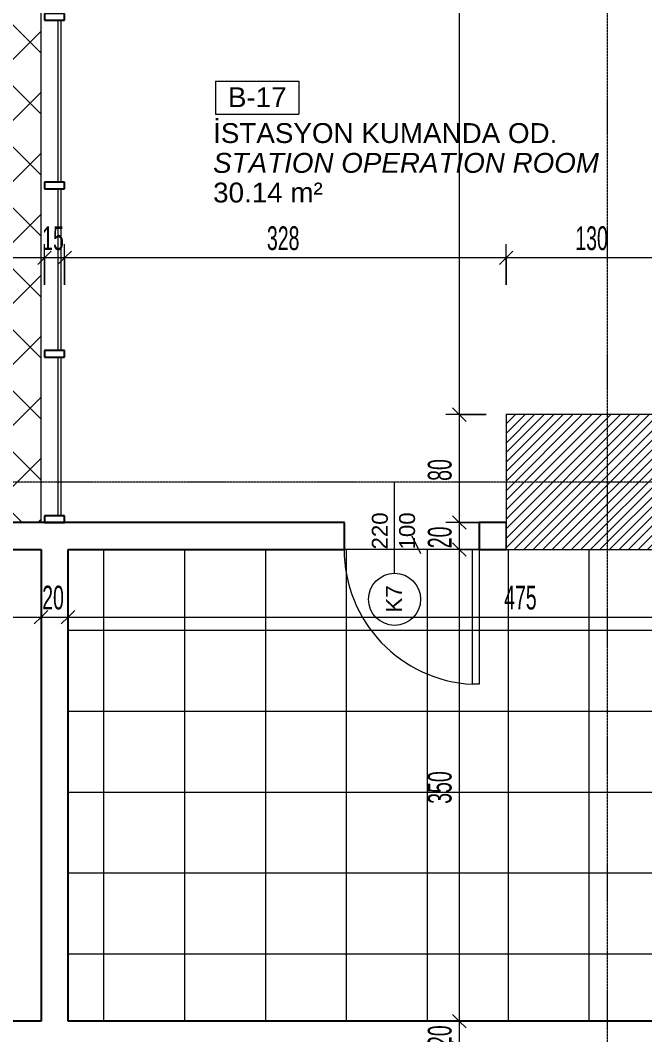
# Model space of a CAD drawing. Header units: centimetres. Extents: x -9345 to 11316, y -7197 to -3465.
# Drawn here: x -1817 to -1354, y -5941 to -5188 of the extents above; entities that cross this region are included whole.
import ezdxf

# ---------------------------------------------------------------- set-up
doc = ezdxf.new("R2010")
doc.units = ezdxf.units.CM
doc.linetypes.add('Grid Line 1_4_', pattern=[1.11125, 0.635, -0.15875, 0.15875, -0.15875])
for name, color, linetype, lineweight in [('A-ANNO-DIMS', 211, 'Continuous', 9), ('A-ANNO-DIMS-100', 211, 'Continuous', 9), ('A-AREA-IDEN', 2, 'Continuous', 9), ('A-DETL-GENF', 92, 'Continuous', 9), ('A-DETL-THIN', 151, 'Continuous', 9), ('A-DOOR', 31, 'Continuous', 9), ('A-DOOR-IDEN', 31, 'Continuous', 9), ('A-FLOR', 192, 'Continuous', 9), ('A-FLOR-PATT', 8, 'Continuous', 9), ('A-GLAZ-CURT', 52, 'Continuous', 9), ('A-GLAZ-CWMG', 51, 'Continuous', 9), ('A-WALL', 113, 'Continuous', 9), ('S-COLS', 52, 'Continuous', 9), ('S-GRID', 1, 'Continuous', 9)]:
    doc.layers.add(name, color=color, linetype=linetype, lineweight=lineweight)
doc.styles.add('Arial_2', font='arial.ttf', dxfattribs={"height": 14.752994})
doc.styles.add('Arial_5', font='arial.ttf', dxfattribs={"height": 11.802395})
doc.styles.add('Arial_I', font='ariali.ttf', dxfattribs={"height": 14.752994})
doc.styles.add('Swis721 LtCn BT_1', font='swisscl.ttf', dxfattribs={"width": 0.8, "height": 17.639445})
doc.dimstyles.new('IUAS_DIMENSION_INSIDE_100', dxfattribs={"dimscale": 30.48, "dimtxt": 18, "dimasz": 0.328084, "dimexe": 0.328084, "dimexo": 0.0625, "dimgap": 0, "dimtad": 1, "dimdec": 0, "dimdsep": 46, "dimtxsty": 'Swis721 LtCn BT_1', "dimblk1": 'OBLIQUE', "dimblk2": 'OBLIQUE', "dimsah": 1, "dimcen": 0.09, "dimdle": 0.328084, "dimazin": 0, "dimtfac": 1, "dimtdec": 4, "dimtix": 1, "dimtmove": 0, "dimatfit": 3, "dimfxl": 0.656168, "dimfxlon": 1, "dimtvp": 1, "dimtolj": 1, "dimtzin": 0, "dimarcsym": 2})
doc.dimstyles.new('IUAS_DIMENSION_INSIDE_100_4', dxfattribs={"dimscale": 30.48, "dimtxt": 18, "dimasz": 0.328084, "dimexe": 0.328084, "dimexo": 0.0625, "dimgap": 0, "dimtad": 1, "dimdec": 0, "dimdsep": 46, "dimtxsty": 'Swis721 LtCn BT_1', "dimblk1": 'OBLIQUE', "dimblk2": 'OBLIQUE', "dimsah": 1, "dimcen": 0.09, "dimdle": 0.328084, "dimazin": 0, "dimtfac": 1, "dimtdec": 4, "dimtix": 1, "dimtmove": 2, "dimatfit": 3, "dimfxl": 0.656168, "dimfxlon": 1, "dimtvp": 1, "dimtolj": 1, "dimtzin": 0, "dimarcsym": 2})

# ---------------------------------------------------------------- blocks, each defined once
blk = doc.blocks.new('Rectangular Mullion - 50 x 150mm-V9-_116_30 KONKORS KATI _ CONCOURSE LEVEL')
at = {"layer": 'A-GLAZ-CWMG', "lineweight": 25}
for p, q in [((-5, 7.5), (0, 7.5)), ((-5, -7.5), (-5, 7.5)), ((0, 7.5), (0, -7.5)), ((0, -7.5), (-5, -7.5))]:
    blk.add_line(p, q, dxfattribs=at)
blk = doc.blocks.new('System Panel - Glazed-1756264-_116_30 KONKORS KATI _ CONCOURSE LEVEL')
at = {"layer": 'A-GLAZ-CURT', "lineweight": 18}
for p, q in [((60, 4.95), (-60, 4.95)), ((-60, 4.95), (-60, 2.45)), ((-60, 2.45), (60, 2.45)), ((60, 2.45), (60, 4.95))]:
    blk.add_line(p, q, dxfattribs=at)
blk = doc.blocks.new('Rectangular Mullion - 50 x 150mm-V11-_116_30 KONKORS KATI _ CONCOURSE LEVEL')
at = {"layer": 'A-GLAZ-CWMG', "lineweight": 25}
for p, q in [((-2.5, 7.5), (2.5, 7.5)), ((-2.5, -7.5), (-2.5, 7.5)), ((2.5, 7.5), (2.5, -7.5)), ((2.5, -7.5), (-2.5, -7.5))]:
    blk.add_line(p, q, dxfattribs=at)
blk = doc.blocks.new('System Panel - Glazed-1756261-_116_30 KONKORS KATI _ CONCOURSE LEVEL')
at = {"layer": 'A-GLAZ-CURT', "lineweight": 18}
for p, q in [((58.75, 4.95), (-58.75, 4.95)), ((-58.75, 4.95), (-58.75, 2.45)), ((-58.75, 2.45), (58.75, 2.45)), ((58.75, 2.45), (58.75, 4.95))]:
    blk.add_line(p, q, dxfattribs=at)
blk = doc.blocks.new('M_Single-Flush2 - IUAS_A_DOOR_K7 _yangına dayanıklı saç kapı  100x220_-V4-_116_30 KONKORS KATI _ CONCOURSE LEVEL')
at = {"layer": 'A-DOOR', "lineweight": 18}
for p, q in [((44.9, -10), (44.9, -110.04)), ((50, -10), (44.9, -10)), ((50, -10), (50, -110.04)), ((50, -110.04), (44.9, -110.04))]:
    blk.add_line(p, q, dxfattribs=at)
at = {"layer": 'A-DOOR'}
blk.add_arc((50, -10), 100.17, 180, 267.08159, dxfattribs=at)
blk = doc.blocks.new('IUAS_A_ROOM_100S - No_İsmi_Alan-1315501-_116_30 KONKORS KATI _ CONCOURSE LEVEL')
at = {"layer": 'A-AREA-IDEN'}
for p, q in [((-0.101, 0.1926), (-0.101, -0.0511)), ((-0.101, 0.1926), (0.5191, 0.1926)), ((0.5191, 0.1926), (0.5191, -0.0511)), ((-0.101, -0.0511), (0.5191, -0.0511))]:
    blk.add_line(p, q, dxfattribs=at)
blk = doc.blocks.new('DIMBLOCK86-_116_30 KONKORS KATI _ CONCOURSE LEVEL')
at = {"layer": 'A-ANNO-DIMS-100', "transparency": 16777216}
for p, q in [((-2152.23, -5610.82), (-2152.23, -5640.82)), ((-2152.23, -5630.82), (-2152.23, -5610.82)), ((-1801.98, -5610.82), (-1801.98, -5640.82)), ((-1801.98, -5630.82), (-1801.98, -5610.82)), ((-2152.23, -5630.82), (-2147.23, -5625.82)), ((-1801.98, -5630.82), (-1796.98, -5625.82)), ((-2152.23, -5630.82), (-2157.23, -5635.82)), ((-2152.23, -5630.82), (-1801.98, -5630.82)), ((-1801.98, -5630.82), (-1806.98, -5635.82))]:
    blk.add_line(p, q, dxfattribs=at)
at = {"layer": 'A-ANNO-DIMS-100', "color": 0, "transparency": 16777216, "insert": (-1990.82, -5607.46), "char_height": 17.639, "width": 32.9143, "attachment_point": 1, "line_spacing_factor": 0.971848, "style": 'Swis721 LtCn BT_1'}
blk.add_mtext('350', dxfattribs=at)
blk = doc.blocks.new('_Oblique')
at = {"color": 0, "linetype": 'ByBlock', "lineweight": -2}
blk.add_line((-0.5, -0.5), (0.5, 0.5), dxfattribs=at)
blk = doc.blocks.new('DIMBLOCK87-_116_30 KONKORS KATI _ CONCOURSE LEVEL')
at = {"layer": 'A-ANNO-DIMS-100', "transparency": 16777216}
for p, q in [((-1801.98, -5610.82), (-1801.98, -5640.82)), ((-1801.98, -5630.82), (-1801.98, -5610.82)), ((-1781.98, -5610.82), (-1781.98, -5640.82)), ((-1781.98, -5630.82), (-1781.98, -5610.82)), ((-1801.98, -5630.82), (-1796.98, -5625.82)), ((-1781.98, -5630.82), (-1776.98, -5625.82)), ((-1801.98, -5630.82), (-1806.98, -5635.82)), ((-1801.98, -5630.82), (-1781.98, -5630.82)), ((-1781.98, -5630.82), (-1786.98, -5635.82))]:
    blk.add_line(p, q, dxfattribs=at)
at = {"layer": 'A-ANNO-DIMS-100', "color": 0, "transparency": 16777216, "insert": (-1801.13, -5607.46), "char_height": 17.639, "width": 21.9429, "attachment_point": 1, "line_spacing_factor": 0.971848, "style": 'Swis721 LtCn BT_1'}
blk.add_mtext('20', dxfattribs=at)
blk = doc.blocks.new('DIMBLOCK88-_116_30 KONKORS KATI _ CONCOURSE LEVEL')
at = {"layer": 'A-ANNO-DIMS-100', "transparency": 16777216}
for p, q in [((-1781.98, -5610.82), (-1781.98, -5640.82)), ((-1781.98, -5630.82), (-1781.98, -5610.82)), ((-1306.98, -5610.82), (-1306.98, -5640.82)), ((-1306.98, -5630.82), (-1306.98, -5610.82)), ((-1781.98, -5630.82), (-1776.98, -5625.82)), ((-1306.98, -5630.82), (-1301.98, -5625.82)), ((-1781.98, -5630.82), (-1786.98, -5635.82)), ((-1781.98, -5630.82), (-1306.98, -5630.82)), ((-1306.98, -5630.82), (-1311.98, -5635.82))]:
    blk.add_line(p, q, dxfattribs=at)
at = {"layer": 'A-ANNO-DIMS-100', "color": 0, "transparency": 16777216, "insert": (-1458.49, -5607.46), "char_height": 17.639, "width": 32.9143, "attachment_point": 1, "line_spacing_factor": 0.971848, "style": 'Swis721 LtCn BT_1'}
blk.add_mtext('475', dxfattribs=at)
blk = doc.blocks.new('DIMBLOCK167-_116_30 KONKORS KATI _ CONCOURSE LEVEL')
at = {"layer": 'A-ANNO-DIMS-100', "transparency": 16777216}
for p, q in [((-1456.98, -5384.22), (-1456.98, -5354.22)), ((-1326.98, -5384.22), (-1326.98, -5354.22)), ((-1456.98, -5364.22), (-1461.98, -5369.22)), ((-1456.98, -5364.22), (-1451.98, -5359.22)), ((-1326.98, -5364.22), (-1456.98, -5364.22)), ((-1456.98, -5364.22), (-1456.98, -5384.22)), ((-1326.98, -5364.22), (-1331.98, -5369.22)), ((-1326.98, -5364.22), (-1321.98, -5359.22)), ((-1326.98, -5364.22), (-1326.98, -5384.22))]:
    blk.add_line(p, q, dxfattribs=at)
at = {"layer": 'A-ANNO-DIMS-100', "color": 0, "transparency": 16777216, "insert": (-1405.7, -5340.86), "char_height": 17.639, "width": 32.9143, "attachment_point": 1, "line_spacing_factor": 0.971848, "style": 'Swis721 LtCn BT_1'}
blk.add_mtext('130', dxfattribs=at)
blk = doc.blocks.new('DIMBLOCK168-_116_30 KONKORS KATI _ CONCOURSE LEVEL')
at = {"layer": 'A-ANNO-DIMS-100', "transparency": 16777216}
for p, q in [((-1784.48, -5384.22), (-1784.48, -5354.22)), ((-1456.98, -5384.22), (-1456.98, -5354.22)), ((-1784.48, -5364.22), (-1789.48, -5369.22)), ((-1784.48, -5364.22), (-1779.48, -5359.22)), ((-1456.98, -5364.22), (-1784.48, -5364.22)), ((-1784.48, -5364.22), (-1784.48, -5384.22)), ((-1456.98, -5364.22), (-1461.98, -5369.22)), ((-1456.98, -5364.22), (-1451.98, -5359.22)), ((-1456.98, -5364.22), (-1456.98, -5384.22))]:
    blk.add_line(p, q, dxfattribs=at)
at = {"layer": 'A-ANNO-DIMS-100', "color": 0, "transparency": 16777216, "insert": (-1634.45, -5340.86), "char_height": 17.639, "width": 32.9143, "attachment_point": 1, "line_spacing_factor": 0.971848, "style": 'Swis721 LtCn BT_1'}
blk.add_mtext('328', dxfattribs=at)
blk = doc.blocks.new('DIMBLOCK169-_116_30 KONKORS KATI _ CONCOURSE LEVEL')
at = {"layer": 'A-ANNO-DIMS-100', "transparency": 16777216}
for p, q in [((-1799.48, -5384.22), (-1799.48, -5354.22)), ((-1784.48, -5384.22), (-1784.48, -5354.22)), ((-1799.48, -5364.22), (-1804.48, -5369.22)), ((-1799.48, -5364.22), (-1794.48, -5359.22)), ((-1784.48, -5364.22), (-1799.48, -5364.22)), ((-1799.48, -5364.22), (-1799.48, -5384.22)), ((-1784.48, -5364.22), (-1789.48, -5369.22)), ((-1784.48, -5364.22), (-1779.48, -5359.22)), ((-1784.48, -5364.22), (-1784.48, -5384.22))]:
    blk.add_line(p, q, dxfattribs=at)
at = {"layer": 'A-ANNO-DIMS-100', "color": 0, "transparency": 16777216, "insert": (-1801.13, -5340.86), "char_height": 17.639, "width": 21.9429, "attachment_point": 1, "line_spacing_factor": 0.971848, "style": 'Swis721 LtCn BT_1'}
blk.add_mtext('15', dxfattribs=at)
blk = doc.blocks.new('DIMBLOCK170-_116_30 KONKORS KATI _ CONCOURSE LEVEL')
at = {"layer": 'A-ANNO-DIMS-100', "transparency": 16777216}
for p, q in [((-2151.98, -5384.22), (-2151.98, -5354.22)), ((-1799.48, -5384.22), (-1799.48, -5354.22)), ((-2151.98, -5364.22), (-2156.98, -5369.22)), ((-2151.98, -5364.22), (-2146.98, -5359.22)), ((-1799.48, -5364.22), (-2151.98, -5364.22)), ((-2151.98, -5364.22), (-2151.98, -5384.22)), ((-1799.48, -5364.22), (-1804.48, -5369.22)), ((-1799.48, -5364.22), (-1794.48, -5359.22)), ((-1799.48, -5364.22), (-1799.48, -5384.22))]:
    blk.add_line(p, q, dxfattribs=at)
at = {"layer": 'A-ANNO-DIMS-100', "color": 0, "transparency": 16777216, "insert": (-1989.45, -5340.86), "char_height": 17.639, "width": 32.9143, "attachment_point": 1, "line_spacing_factor": 0.971848, "style": 'Swis721 LtCn BT_1'}
blk.add_mtext('353', dxfattribs=at)
blk = doc.blocks.new('DIMBLOCK195-_116_30 KONKORS KATI _ CONCOURSE LEVEL')
at = {"layer": 'A-ANNO-DIMS-100', "transparency": 16777216}
for p, q in [((-1471.75, -4920.53), (-1501.75, -4920.53)), ((-1491.75, -4920.53), (-1496.75, -4915.53)), ((-1491.75, -4920.53), (-1491.75, -5480.53)), ((-1491.75, -4920.53), (-1486.75, -4925.53)), ((-1491.75, -4920.53), (-1471.75, -4920.53)), ((-1491.75, -5480.53), (-1496.75, -5475.53)), ((-1471.75, -5480.53), (-1501.75, -5480.53)), ((-1491.75, -5480.53), (-1486.75, -5485.53)), ((-1491.75, -5480.53), (-1471.75, -5480.53))]:
    blk.add_line(p, q, dxfattribs=at)
at = {"layer": 'A-ANNO-DIMS-100', "color": 0, "transparency": 16777216, "insert": (-1515.11, -5140.29), "char_height": 17.639, "width": 32.9143, "attachment_point": 1, "rotation": 90, "line_spacing_factor": 0.971848, "style": 'Swis721 LtCn BT_1'}
blk.add_mtext('560', dxfattribs=at)
blk = doc.blocks.new('DIMBLOCK196-_116_30 KONKORS KATI _ CONCOURSE LEVEL')
at = {"layer": 'A-ANNO-DIMS-100', "transparency": 16777216}
for p, q in [((-1491.75, -5480.53), (-1496.75, -5475.53)), ((-1471.75, -5480.53), (-1501.75, -5480.53)), ((-1491.75, -5480.53), (-1491.75, -5560.53)), ((-1491.75, -5480.53), (-1486.75, -5485.53)), ((-1491.75, -5480.53), (-1471.75, -5480.53)), ((-1471.75, -5560.53), (-1501.75, -5560.53)), ((-1491.75, -5560.53), (-1496.75, -5555.53)), ((-1491.75, -5560.53), (-1486.75, -5565.53)), ((-1491.75, -5560.53), (-1471.75, -5560.53))]:
    blk.add_line(p, q, dxfattribs=at)
at = {"layer": 'A-ANNO-DIMS-100', "color": 0, "transparency": 16777216, "insert": (-1515.11, -5529.67), "char_height": 17.639, "width": 21.9429, "attachment_point": 1, "rotation": 90, "line_spacing_factor": 0.971848, "style": 'Swis721 LtCn BT_1'}
blk.add_mtext('80', dxfattribs=at)
blk = doc.blocks.new('DIMBLOCK197-_116_30 KONKORS KATI _ CONCOURSE LEVEL')
at = {"layer": 'A-ANNO-DIMS-100', "transparency": 16777216}
for p, q in [((-1471.75, -5560.53), (-1501.75, -5560.53)), ((-1491.75, -5560.53), (-1496.75, -5555.53)), ((-1491.75, -5560.53), (-1491.75, -5580.53)), ((-1491.75, -5560.53), (-1486.75, -5565.53)), ((-1491.75, -5560.53), (-1471.75, -5560.53)), ((-1491.75, -5580.53), (-1496.75, -5575.53)), ((-1471.75, -5580.53), (-1501.75, -5580.53)), ((-1491.75, -5580.53), (-1486.75, -5585.53)), ((-1491.75, -5580.53), (-1471.75, -5580.53))]:
    blk.add_line(p, q, dxfattribs=at)
at = {"layer": 'A-ANNO-DIMS-100', "color": 0, "transparency": 16777216, "insert": (-1515.11, -5579.67), "char_height": 17.639, "width": 21.9429, "attachment_point": 1, "rotation": 90, "line_spacing_factor": 0.971848, "style": 'Swis721 LtCn BT_1'}
blk.add_mtext('20', dxfattribs=at)
blk = doc.blocks.new('DIMBLOCK198-_116_30 KONKORS KATI _ CONCOURSE LEVEL')
at = {"layer": 'A-ANNO-DIMS-100', "transparency": 16777216}
for p, q in [((-1491.75, -5580.53), (-1496.75, -5575.53)), ((-1471.75, -5580.53), (-1501.75, -5580.53)), ((-1491.75, -5580.53), (-1491.75, -5930.53)), ((-1491.75, -5580.53), (-1486.75, -5585.53)), ((-1491.75, -5580.53), (-1471.75, -5580.53)), ((-1491.75, -5930.53), (-1496.75, -5925.53)), ((-1471.75, -5930.53), (-1501.75, -5930.53)), ((-1491.75, -5930.53), (-1486.75, -5935.53)), ((-1491.75, -5930.53), (-1471.75, -5930.53))]:
    blk.add_line(p, q, dxfattribs=at)
at = {"layer": 'A-ANNO-DIMS-100', "color": 0, "transparency": 16777216, "insert": (-1515.11, -5769.24), "char_height": 17.639, "width": 32.9143, "attachment_point": 1, "rotation": 90, "line_spacing_factor": 0.971848, "style": 'Swis721 LtCn BT_1'}
blk.add_mtext('350', dxfattribs=at)
blk = doc.blocks.new('DIMBLOCK199-_116_30 KONKORS KATI _ CONCOURSE LEVEL')
at = {"layer": 'A-ANNO-DIMS-100', "transparency": 16777216}
for p, q in [((-1491.75, -5930.53), (-1496.75, -5925.53)), ((-1471.75, -5930.53), (-1501.75, -5930.53)), ((-1491.75, -5930.53), (-1491.75, -5950.53)), ((-1491.75, -5930.53), (-1486.75, -5935.53)), ((-1491.75, -5930.53), (-1471.75, -5930.53)), ((-1471.75, -5950.53), (-1501.75, -5950.53)), ((-1491.75, -5950.53), (-1496.75, -5945.53)), ((-1491.75, -5950.53), (-1486.75, -5955.53)), ((-1491.75, -5950.53), (-1471.75, -5950.53))]:
    blk.add_line(p, q, dxfattribs=at)
at = {"layer": 'A-ANNO-DIMS-100', "color": 0, "transparency": 16777216, "insert": (-1515.11, -5949.67), "char_height": 17.639, "width": 21.9429, "attachment_point": 1, "rotation": 90, "line_spacing_factor": 0.971848, "style": 'Swis721 LtCn BT_1'}
blk.add_mtext('20', dxfattribs=at)
blk = doc.blocks.new('DOOR TAG SOLA C_2mm - TR_Kapi_pozu_04_saga_uste_2mm-1642461-_116_30 KONKORS KATI _ CONCOURSE LEVEL')
at = {"layer": 'A-DOOR-IDEN'}
blk.add_line((-0.3137, -0.007), (0.3666, -0.0062), dxfattribs=at)
blk.add_circle((-0.5069, -0.0072), 0.1932, dxfattribs=at)

msp = doc.modelspace()

# ---------------------------------------------------------------- hatches: boundary and pattern name
at = {"layer": 'A-DETL-GENF', "lineweight": 18}
h = msp.add_hatch(dxfattribs=at)
h.set_pattern_fill('FP_6', color=253, style=0, pattern_type=2)
h.set_pattern_definition([(45, (0, 0), (-22.62742, 22.62742), []), (135, (0, 0), (-22.62742, -22.62742), [])])
h.paths.add_polyline_path([(-2151.98, -6550.52), (-2151.98, -6310.53), (-2063.98, -6310.53), (-2063.98, -6130.53), (-2152.23, -6130.53), (-2152.23, -5950.53), (-2172.23, -5950.53), (-2172.23, -5575.47), (-2179.07, -5580.6), (-2186.56, -5584.7), (-2194.56, -5587.7), (-2202.91, -5589.53), (-2211.43, -5590.15), (-2219.95, -5589.56), (-2228.31, -5587.75), (-2236.32, -5584.78), (-2244.21, -5580.42), (-2250.67, -5575.59), (-2256.73, -5569.56), (-2261.86, -5562.73), (-2265.97, -5555.24), (-2268.98, -5547.24), (-2270.81, -5538.9), (-2271.44, -5530.38), (-2270.85, -5521.85), (-2269.06, -5513.5), (-2266.09, -5505.49), (-2262.02, -5497.98), (-2256.91, -5491.12), (-2250.89, -5485.06), (-2244.06, -5479.92), (-2236.57, -5475.81), (-2228.58, -5472.8), (-2220.23, -5470.95), (-2211.71, -5470.32), (-2203.36, -5470.93), (-2195.18, -5472.69), (-2187.32, -5475.58), (-2179.93, -5479.53), (-2173.17, -5484.47), (-2167.16, -5490.3), (-2162.02, -5496.91), (-2157.85, -5504.17), (-2154.73, -5511.94), (-2152.72, -5520.07), (-2151.86, -5528.4), (-2152.16, -5536.77), (-2153.63, -5545.01), (-2156.23, -5552.97), (-2159.91, -5560.49), (-1801.98, -5560.52), (-1801.98, -5057.62), (-1801.45, -5040.73), (-1799.72, -5023.92), (-1796.79, -5007.28), (-1792.67, -4990.89), (-1787.39, -4974.84), (-1780.98, -4959.21), (-1773.47, -4944.08), (-1764.89, -4929.52), (-1755.3, -4915.61), (-1744.73, -4902.43), (-1733.24, -4890.03), (-1720.9, -4878.49), (-1707.77, -4867.86), (-1693.91, -4858.2), (-1679.39, -4849.56), (-1664.29, -4841.97), (-1648.69, -4835.49), (-1632.66, -4830.14), (-1616.29, -4825.95), (-1599.67, -4822.94), (-1582.87, -4821.13), (-1565.98, -4820.52), (-811.98, -4820.52), (-811.98, -4815.27), (-661.98, -4815.27), (-661.98, -4164.91), (-811.98, -4164.91), (-811.98, -4140.52), (-2248.98, -4140.52), (-2248.98, -4460.52), (-3061.98, -4460.52), (-3061.98, -4140.52), (-3986.98, -4140.52), (-3986.98, -4320.53), (-4091.98, -4320.53), (-4091.98, -4630.53), (-3986.98, -4630.53), (-3986.98, -4810.52), (-3836.98, -4810.52), (-3836.98, -4910.52), (-3986.98, -4910.52), (-3986.98, -4814.92), (-4786.98, -4814.92), (-4786.98, -4910.53), (-4936.98, -4910.53), (-4936.98, -4815.47), (-4991.98, -4815.47), (-4991.98, -4140.52), (-6661.98, -4140.52), (-6661.98, -4165.41), (-6811.98, -4165.41), (-6811.98, -4816.78), (-6661.98, -4816.78), (-6661.98, -5290.53), (-4006.98, -5290.53), (-3987.44, -5291.15), (-3967.98, -5293.03), (-3948.68, -5296.15), (-3929.62, -5300.5), (-3910.87, -5306.07), (-3892.53, -5312.82), (-3874.65, -5320.73), (-3857.31, -5329.78), (-3840.59, -5339.91), (-3824.56, -5351.1), (-3809.27, -5363.29), (-3794.8, -5376.43), (-3781.2, -5390.48), (-3768.52, -5405.36), (-3756.83, -5421.03), (-3746.16, -5437.42), (-3735.92, -5455.8), (-3728.09, -5472.07), (-3720.75, -5490.19), (-3714.59, -5508.75), (-3709.63, -5527.66), (-3705.89, -5546.85), (-3703.39, -5566.24), (-3702.14, -5585.75), (-3702.14, -5605.3), (-3703.39, -5624.81), (-3705.89, -5644.21), (-3709.63, -5663.4), (-3714.59, -5682.31), (-3720.75, -5700.86), (-3728.09, -5718.99), (-3736.57, -5736.6), (-3746.17, -5753.64), (-3756.83, -5770.02), (-3768.53, -5785.69), (-3781.2, -5800.58), (-3794.8, -5814.62), (-3809.27, -5827.77), (-3824.56, -5839.96), (-3840.6, -5851.14), (-3857.32, -5861.28), (-3874.65, -5870.32), (-3892.53, -5878.24), (-3910.88, -5884.99), (-3929.62, -5890.55), (-3948.68, -5894.9), (-3967.98, -5898.02), (-3987.44, -5899.9), (-4006.98, -5900.53), (-6131.98, -5900.51), (-6131.98, -6190.52), (-4061.98, -6190.53), (-4061.98, -6370.53), (-3978.51, -6370.53), (-3978.51, -6550.51), (-2167.91, -6550.52)], flags=0)
h.paths.add_polyline_path([(-3186.98, -5580.53), (-3186.98, -5480.53), (-3036.98, -5480.53), (-3036.98, -5580.53), (-3159.77, -5580.53)], flags=0)
h.paths.add_polyline_path([(-3111.98, -4920.52), (-3120.52, -4919.91), (-3128.88, -4918.09), (-3136.9, -4915.1), (-3144.42, -4911), (-3151.27, -4905.87), (-3157.33, -4899.81), (-3162.46, -4892.96), (-3166.56, -4885.45), (-3169.55, -4877.43), (-3171.37, -4869.06), (-3171.98, -4860.52), (-3171.37, -4851.98), (-3169.55, -4843.62), (-3166.56, -4835.6), (-3162.46, -4828.08), (-3157.33, -4821.23), (-3151.27, -4815.18), (-3144.42, -4810.05), (-3136.9, -4805.94), (-3128.88, -4802.95), (-3120.52, -4801.13), (-3111.98, -4800.52), (-3103.44, -4801.13), (-3095.08, -4802.95), (-3087.06, -4805.94), (-3079.54, -4810.05), (-3072.69, -4815.18), (-3066.64, -4821.23), (-3061.5, -4828.08), (-3057.4, -4835.6), (-3054.41, -4843.62), (-3052.59, -4851.98), (-3051.98, -4860.52), (-3052.59, -4869.06), (-3054.41, -4877.43), (-3057.4, -4885.45), (-3061.5, -4892.96), (-3066.64, -4899.81), (-3072.69, -4905.87), (-3079.54, -4911), (-3087.06, -4915.1), (-3095.08, -4918.09), (-3103.44, -4919.91)], flags=0)
h.paths.add_polyline_path([(-2211.98, -4920.52), (-2220.52, -4919.91), (-2228.88, -4918.09), (-2236.9, -4915.1), (-2244.42, -4911), (-2251.27, -4905.87), (-2257.33, -4899.81), (-2262.46, -4892.96), (-2266.56, -4885.45), (-2269.55, -4877.43), (-2271.37, -4869.06), (-2271.98, -4860.52), (-2271.37, -4851.98), (-2269.55, -4843.62), (-2266.56, -4835.6), (-2262.46, -4828.08), (-2257.33, -4821.23), (-2251.27, -4815.18), (-2244.21, -4809.93), (-2236.9, -4805.94), (-2228.88, -4802.95), (-2220.52, -4801.13), (-2211.98, -4800.52), (-2203.44, -4801.13), (-2195.08, -4802.95), (-2187.06, -4805.94), (-2179.54, -4810.05), (-2172.69, -4815.18), (-2166.64, -4821.23), (-2161.5, -4828.08), (-2157.4, -4835.6), (-2154.41, -4843.62), (-2152.59, -4851.98), (-2151.98, -4860.52), (-2152.59, -4869.06), (-2154.41, -4877.43), (-2157.4, -4885.45), (-2161.5, -4892.96), (-2166.64, -4899.81), (-2172.69, -4905.87), (-2179.54, -4911), (-2187.06, -4915.1), (-2195.08, -4918.09), (-2203.44, -4919.91)], flags=0)
h.paths.add_polyline_path([(-5746.98, -4910.53), (-5896.98, -4910.53), (-5896.98, -4810.53), (-5746.98, -4810.53), (-5746.98, -4906.57)], flags=0)
h.paths.add_polyline_path([(-641.97, -4816.24), (-411.79, -4816.24), (-411.79, -4590.53), (-331.98, -4590.53), (-331.98, -4390.53), (-411.79, -4390.53), (-411.79, -4165.52), (-656.12, -4165.52), (-656.12, -4816.24)], flags=0)
h.paths.add_polyline_path([(-8424.27, -4815.52), (-6821.85, -4815.52), (-6821.85, -4165.52), (-8477.22, -4165.52), (-8477.22, -4390.53), (-8532.22, -4390.53), (-8532.22, -4590.53), (-8477.22, -4590.53), (-8477.22, -4815.52)], flags=0)
at = {"layer": 'A-FLOR-PATT'}
h = msp.add_hatch(dxfattribs=at)
h.set_pattern_fill('FP_5', color=256, style=0, pattern_type=2)
h.set_pattern_definition([(180, (-1095.38, -5640.527), (-7e-15, -60), []), (270, (-1095.38, -5640.527), (60, 4e-15), [])])
h.paths.add_polyline_path([(-811.98, -6550.53), (-811.98, -5798.53), (-1141.98, -5798.53), (-1141.98, -5750.53), (-1306.98, -5750.53), (-1306.98, -5580.53), (-1781.98, -5580.53), (-1781.98, -5930.53), (-1306.98, -5930.53), (-1306.98, -6550.53)], flags=0)
at = {"layer": 'S-COLS'}
h = msp.add_hatch(dxfattribs=at)
h.set_pattern_fill('FP_1', color=256, style=0, pattern_type=2)
h.set_pattern_definition([(45, (0, 0), (-3.535534, 3.535534), [])])
h.paths.add_polyline_path([(-1456.98, -5580.53), (-1306.98, -5580.53), (-1306.98, -5480.53), (-1456.98, -5480.53), (-1456.98, -5560.53)], flags=0)

# ---------------------------------------------------------------- linework, layer by layer
at = {"layer": 'A-DETL-THIN'}
msp.add_line((-1801.98, -5560.52), (-1801.98, -5057.62), dxfattribs=at)
at = {"layer": 'A-DOOR-IDEN'}
msp.add_line((-1526.98, -5570.53), (-1520.44, -5583.54), dxfattribs=at)
at = {"layer": 'A-FLOR'}
msp.add_line((-1476.98, -5580.53), (-1576.98, -5580.53), dxfattribs=at)
at = {"layer": 'A-WALL', "lineweight": 25}
for p, q in [((-1576.98, -5560.53), (-2160.02, -5560.53)), ((-1576.98, -5580.53), (-1576.98, -5560.53)), ((-1456.98, -5560.53), (-1476.98, -5560.53)), ((-1476.98, -5560.53), (-1476.98, -5580.53)), ((-2152.23, -5580.53), (-1801.98, -5580.53)), ((-1801.98, -5580.53), (-1801.98, -5930.53)), ((-1781.98, -5580.53), (-1576.98, -5580.53)), ((-1781.98, -5930.53), (-1781.98, -5580.53)), ((-1476.98, -5580.53), (-1456.98, -5580.53)), ((-1801.98, -5930.53), (-2152.23, -5930.53)), ((-1306.98, -5930.53), (-1781.98, -5930.53))]:
    msp.add_line(p, q, dxfattribs=at)
at = {"layer": 'A-WALL'}
msp.add_line((-1456.98, -5580.53), (-1456.98, -5560.53), dxfattribs=at)
at = {"layer": 'S-COLS'}
for p, q in [((-1326.98, -5480.53), (-1456.98, -5480.53)), ((-1456.98, -5480.53), (-1456.98, -5560.53)), ((-1456.98, -5560.53), (-1456.98, -5580.53)), ((-1456.98, -5580.53), (-1306.98, -5580.53))]:
    msp.add_line(p, q, dxfattribs=at)
at = {"layer": 'S-GRID', "linetype": 'Grid Line 1_4_'}
for p, q in [((-1381.98, -3567.14), (-1381.98, -7007.41)), ((1078.19, -5530.53), (-8251.71, -5530.53))]:
    msp.add_line(p, q, dxfattribs=at)

# ---------------------------------------------------------------- block references
at = {"layer": 'A-AREA-IDEN', "xscale": 99.99999999999994, "yscale": 99.99999999999994, "zscale": 99.99999999999994}
msp.add_blockref('IUAS_A_ROOM_100S - No_İsmi_Alan-1315501-_116_30 KONKORS KATI _ CONCOURSE LEVEL', (-1662.6, -5252.49), dxfattribs=at)
at = {"layer": 'A-DOOR'}
msp.add_blockref('M_Single-Flush2 - IUAS_A_DOOR_K7 _yangına dayanıklı saç kapı  100x220_-V4-_116_30 KONKORS KATI _ CONCOURSE LEVEL', (-1526.98, -5570.53), dxfattribs=at)
at = {"layer": 'A-DOOR-IDEN', "xscale": 99.99999999999994, "yscale": 99.99999999999994, "zscale": 99.99999999999994, "rotation": 89.99999999999991}
msp.add_blockref('DOOR TAG SOLA C_2mm - TR_Kapi_pozu_04_saga_uste_2mm-1642461-_116_30 KONKORS KATI _ CONCOURSE LEVEL', (-1540.48, -5566.86), dxfattribs=at)
at = {"layer": 'A-GLAZ-CURT', "rotation": 269.9999999999999}
for name, p in [('System Panel - Glazed-1756264-_116_30 KONKORS KATI _ CONCOURSE LEVEL', (-1791.98, -5248.03)), ('System Panel - Glazed-1756264-_116_30 KONKORS KATI _ CONCOURSE LEVEL', (-1791.98, -5373.03)), ('System Panel - Glazed-1756261-_116_30 KONKORS KATI _ CONCOURSE LEVEL', (-1791.98, -5496.78))]:
    msp.add_blockref(name, p, dxfattribs=at)
at = {"layer": 'A-GLAZ-CWMG', "extrusion": (0, 0, -1), "rotation": 270.0000000000001}
for name, p in [('Rectangular Mullion - 50 x 150mm-V11-_116_30 KONKORS KATI _ CONCOURSE LEVEL', (1791.98, -5185.53)), ('Rectangular Mullion - 50 x 150mm-V11-_116_30 KONKORS KATI _ CONCOURSE LEVEL', (1791.98, -5310.53)), ('Rectangular Mullion - 50 x 150mm-V11-_116_30 KONKORS KATI _ CONCOURSE LEVEL', (1791.98, -5435.53)), ('Rectangular Mullion - 50 x 150mm-V9-_116_30 KONKORS KATI _ CONCOURSE LEVEL', (1791.98, -5560.53))]:
    msp.add_blockref(name, p, dxfattribs=at)

# ---------------------------------------------------------------- texts
at = {"layer": 'A-AREA-IDEN', "char_height": 14.753, "line_spacing_factor": 0.938532}
for s, insert, width, attachment_point, style in [('B-17', (-1641.6, -5237.71), 51.84, 2, 'Arial_2'), ('İSTASYON KUMANDA OD.', (-1674.35, -5264.32), 303.3, 1, 'Arial_2'), ('STATION OPERATION ROOM', (-1674.35, -5286.42), 342.54, 1, 'Arial_I'), ('30.14 m²', (-1674.35, -5308.42), 96.84, 1, 'Arial_2')]:
    msp.add_mtext(s, dxfattribs=dict(at, insert=insert, width=width, attachment_point=attachment_point, style=style))
at = {"layer": 'A-DOOR-IDEN', "char_height": 11.802, "attachment_point": 2, "rotation": 90, "line_spacing_factor": 0.938532, "style": 'Arial_5'}
for s, insert, width in [('220', (-1556.61, -5566.82), 32.832), ('100', (-1536.4, -5566.8), 32.832), ('K7', (-1546.1, -5617.26), 24.048)]:
    msp.add_mtext(s, dxfattribs=dict(at, insert=insert, width=width))

# ---------------------------------------------------------------- dimensions: what is measured, and where the dimension line sits
at = {"layer": 'A-ANNO-DIMS'}
dim = msp.add_linear_dim(base=(-1491.75, -5480.53), p1=(-1471.75, -4920.53), p2=(-1471.75, -5480.53), angle=90, dimstyle='IUAS_DIMENSION_INSIDE_100_4', override={"dimpost": '<>', "dimfxl": 560}, dxfattribs=at)
dim.commit()
dim.dimension.update_dxf_attribs({"geometry": 'DIMBLOCK195-_116_30 KONKORS KATI _ CONCOURSE LEVEL', "text_midpoint": (-1503.35, -5123.83), "dimtype": 160, "text_rotation": 90})
for base, p1, p2, angle, override, picture, middle in [((-2151.98314876, -5364.21738881), (-1799.48314876, -5384.21738881), (-2151.98314876, -5384.21738881), 0, {"dimpost": '<>', "dimfxl": 352.5}, 'DIMBLOCK170-_116_30 KONKORS KATI _ CONCOURSE LEVEL', (-1975.73314876, -5355.17226011)), ((-1491.75, -5560.53), (-1471.75, -5480.53), (-1471.75, -5560.53), 90, {"dimpost": '<>', "dimfxl": 80}, 'DIMBLOCK196-_116_30 KONKORS KATI _ CONCOURSE LEVEL', (-1500.79, -5520.53)), ((-1491.75, -5580.53), (-1471.75, -5560.53), (-1471.75, -5580.53), 90, {"dimpost": '<>', "dimfxl": 20}, 'DIMBLOCK197-_116_30 KONKORS KATI _ CONCOURSE LEVEL', (-1500.79, -5570.53)), ((-1491.75, -5930.53), (-1471.75, -5580.53), (-1471.75, -5930.53), 90, {"dimpost": '<>', "dimfxl": 350}, 'DIMBLOCK198-_116_30 KONKORS KATI _ CONCOURSE LEVEL', (-1500.8, -5755.53)), ((-1781.98, -5630.82), (-1801.98, -5610.82), (-1781.98, -5610.82), 0, {"dimpost": '<>', "dimfxl": 20}, 'DIMBLOCK87-_116_30 KONKORS KATI _ CONCOURSE LEVEL', (-1791.98, -5621.78)), ((-1491.75, -5950.53), (-1471.75, -5930.53), (-1471.75, -5950.53), 90, {"dimpost": '<>', "dimfxl": 20}, 'DIMBLOCK199-_116_30 KONKORS KATI _ CONCOURSE LEVEL', (-1500.79, -5940.53))]:
    dim = msp.add_linear_dim(base=base, p1=p1, p2=p2, angle=angle, dimstyle='IUAS_DIMENSION_INSIDE_100', override=override, dxfattribs=at)
    dim.commit()
    dim.dimension.update_dxf_attribs({"geometry": picture, "text_midpoint": middle})
for base, p1, p2, override, picture, middle in [((-1799.48, -5364.22), (-1784.48, -5384.22), (-1799.48, -5384.22), {"dimpost": '<>', "dimfxl": 15}, 'DIMBLOCK169-_116_30 KONKORS KATI _ CONCOURSE LEVEL', (-1791.98, -5355.22)), ((-1784.48314876, -5364.21738881), (-1456.98314876, -5384.21738881), (-1784.48314876, -5384.21738881), {"dimpost": '<>', "dimfxl": 327.5}, 'DIMBLOCK168-_116_30 KONKORS KATI _ CONCOURSE LEVEL', (-1620.73314876, -5355.17226011)), ((-1456.98, -5364.22), (-1326.98, -5384.22), (-1456.98, -5384.22), {"dimpost": '<>', "dimfxl": 130}, 'DIMBLOCK167-_116_30 KONKORS KATI _ CONCOURSE LEVEL', (-1391.98, -5355.17)), ((-1801.98, -5630.82), (-2152.23, -5610.82), (-1801.98, -5610.82), {"dimpost": '<>', "dimfxl": 350.25}, 'DIMBLOCK86-_116_30 KONKORS KATI _ CONCOURSE LEVEL', (-1977.11, -5621.77))]:
    dim = msp.add_linear_dim(base=base, p1=p1, p2=p2, dimstyle='IUAS_DIMENSION_INSIDE_100', override=override, dxfattribs=at)
    dim.commit()
    dim.dimension.update_dxf_attribs({"geometry": picture, "text_midpoint": middle})
dim = msp.add_linear_dim(base=(-1306.98, -5630.82), p1=(-1781.98, -5610.82), p2=(-1306.98, -5610.82), dimstyle='IUAS_DIMENSION_INSIDE_100_4', override={"dimpost": '<>', "dimfxl": 475}, dxfattribs=at)
dim.commit()
dim.dimension.update_dxf_attribs({"geometry": 'DIMBLOCK88-_116_30 KONKORS KATI _ CONCOURSE LEVEL', "text_midpoint": (-1442.04, -5619.22), "dimtype": 160, "text_rotation": 360})

doc.saveas('drawing.dxf')
